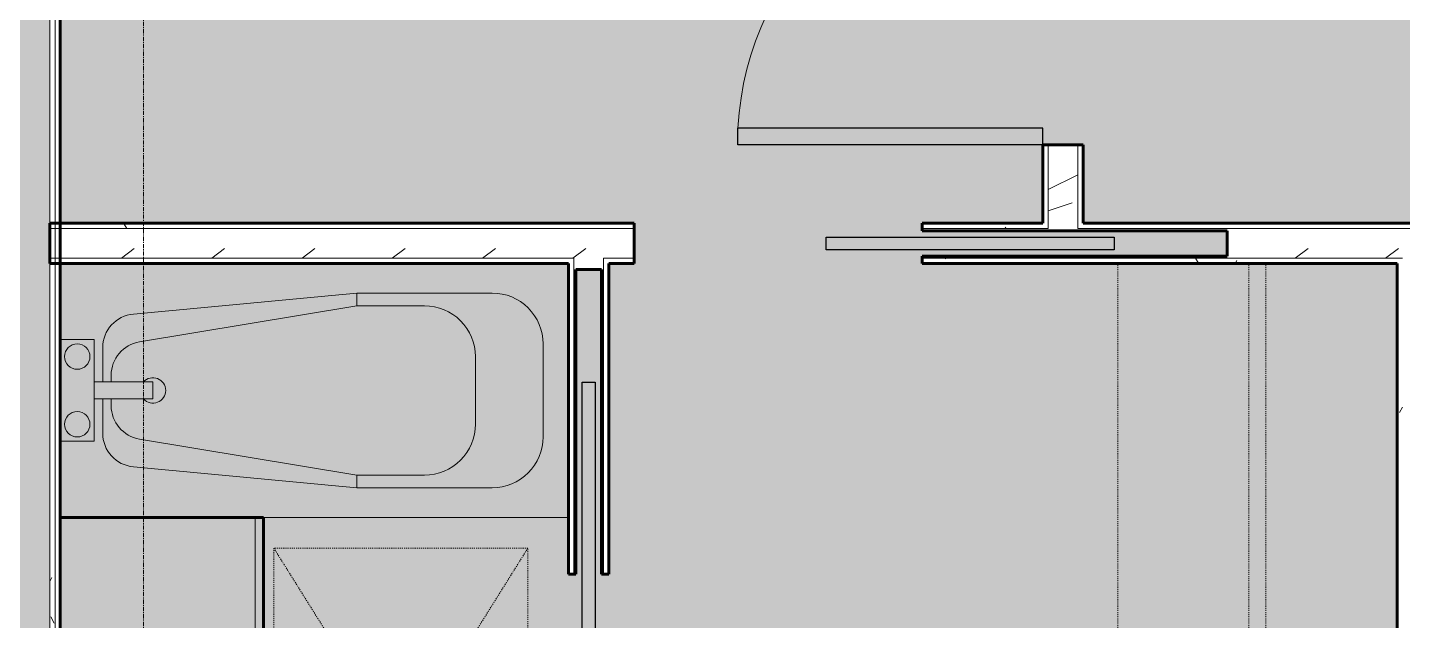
# Model space of a CAD drawing. Header units: inches. Extents: x -4105 to -1989, y 9836 to 11159.
# Drawn here: x -2514 to -2351.7, y 10615.6 to 10685.6 of the extents above; entities that cross this region are included whole.
import ezdxf

# ---------------------------------------------------------------- set-up
doc = ezdxf.new("R2010")
doc.units = ezdxf.units.IN
doc.header["$MEASUREMENT"] = 0
doc.linetypes.add('Dash', pattern=[0.25, 0.125, -0.125])
doc.linetypes.add('Grid Line 1_2_', pattern=[0.8749999999999999, 0.4999999999999999, -0.125, 0.125, -0.125])
for name, color, linetype, lineweight in [('0-1', 7, 'Continuous', 5), ('0-2', 7, 'Continuous', 9), ('A-AREA-PATT-2', 141, 'Continuous', 9), ('A-DOOR-1', 7, 'Continuous', 9), ('A-DOOR-2', 50, 'Continuous', 30), ('A-GENM-HDLN-1', 7, 'Dash', 9), ('A-WALL', 113, 'Continuous', 18), ('A-WALL-2', 250, 'Continuous', 60), ('A-WALL-3', 10, 'Continuous', 18), ('A-WALL-PATT-1', 7, 'Continuous', 9), ('A-WALL-PATT-2', 253, 'Continuous', 9), ('A-WALL-PATT-4', 111, 'Continuous', 9), ('I-WALL-2', 2, 'Continuous', 60), ('P-SANR-FIXT-2', 7, 'Continuous', 9), ('P-SANR-FIXT-3', 55, 'Continuous', 9), ('Q-CASE-1', 253, 'Continuous', 9), ('Q-CASE-2', 250, 'Continuous', 60), ('Q-CASE-3', 7, 'Continuous', 9), ('Q-CASE-HDLN-1', 7, 'Dash', 9), ('S-GRID-1', 1, 'Grid Line 1_2_', 9)]:
    doc.layers.add(name, color=color, linetype=linetype, lineweight=lineweight)
pattern_1 = [(0, (0, -1194), (20.48, 5.12), [0.845, -14.515, 0.845, -14.515, -81.92]), (0, (0, -1194), (20.48, 5.12), [-30.72, 0.845, -29.875, 0.845, -14.515, -35.84]), (0, (0, -1194), (20.48, 5.12), [-76.8, 0.845, -9.395, 0.845, -24.755]), (120, (7.68, -1191.44), (-14.67405006737632, 15.1762002695053), [0.8449999999999999, -14.515, 0.8449999999999999, -14.515, -81.91999999999999]), (120, (7.68, -1191.44), (-14.67405006737632, 15.1762002695053), [-30.72, 0.8449999999999999, -29.875, 0.8449999999999999, -14.515, -35.84]), (120, (7.68, -1191.44), (-14.67405006737632, 15.1762002695053), [-76.79999999999998, 0.8449999999999999, -9.394999999999998, 0.8449999999999999, -24.755]), (240, (10.24, -1181.2), (-5.805949932623669, -20.2962002695053), [0.845, -14.515, 0.845, -14.515, -81.92]), (240, (10.24, -1181.2), (-5.805949932623669, -20.2962002695053), [-30.72, 0.845, -29.875, 0.845, -14.515, -35.84]), (240, (10.24, -1181.2), (-5.805949932623669, -20.2962002695053), [-76.8, 0.845, -9.395, 0.845, -24.755])]
pattern_2 = [(216.87, (4.265, -1183.338), (31.98716190389133, 21.32545714244463), [5.331, -47.981]), (206.565, (10.662, -1186.536), (-10.66247606731217, -10.66200980650436), [11.921, -11.921]), (198.435, (10.662, -1191.868), (-21.3244936496746, -10.66258686177925), [6.743999999999999, -26.974])]

# ---------------------------------------------------------------- blocks, each defined once
blk = doc.blocks.new('Single-Flush - 36_ x 84_-1372824-ENLARGED FLOOR PLAN - 3RD FLOOR PLAN - WEST')
at = {"layer": 'A-DOOR-1'}
blk.add_arc((18.00000000000094, -2.374999999999891), 36.06659275674493, 179.9999999999998, 266.8211477580812, dxfattribs=at)
at = {"layer": 'A-DOOR-2'}
for p, q in [((16, -2.37500000000009), (16, -38.38609708243937)), ((18.00000000000094, -2.37500000000009), (16, -2.37500000000009)), ((18.00000000000094, -2.37500000000009), (18.00000000000094, -38.38609708243937)), ((18.00000000000094, -38.38609708243937), (16, -38.38609708243937))]:
    blk.add_line(p, q, dxfattribs=at)
blk = doc.blocks.new('Pocket_Door_2385 - 34_ x 80_-1722096-ENLARGED FLOOR PLAN - 3RD FLOOR PLAN - WEST')
at = {"layer": 'A-DOOR-2'}
for p, q in [((-39.66666666666676, -0.7500000000002841), (-39.66666666666676, 0.7499999999997157)), ((-39.66666666666676, 0.7499999999997157), (-5.666666666666763, 0.7499999999997157)), ((-5.666666666666763, 0.7499999999997157), (-5.666666666666763, -0.7500000000002841)), ((-5.666666666666763, -0.7500000000002841), (-39.66666666666676, -0.7500000000002841))]:
    blk.add_line(p, q, dxfattribs=at)
blk = doc.blocks.new('Bath Tub - Maestro - 60_x30_-1372872-ENLARGED FLOOR PLAN - 3RD FLOOR PLAN - WEST')
at = {"layer": 'P-SANR-FIXT-3'}
for points in [[(22.99999999996578, -30.00000000003127), (59.99999999830424, -29.99999999974955), (59.9999999982981, 6.456701839852029e-11), (4.821231414098292e-09, -4.461711000658397e-10), (2.315800884389318e-10, -8.99999999998659), (3.999999999991587, -8.99999999998659), (3.999999999995679, -13.99999999998631), (5.000000000000909, -13.99999999998545), (4.999999999997498, -9.955039669983483), (5.053789199794777, -9.301265763836232), (5.213695762490828, -8.665117106013957), (5.475401896837183, -8.063688774143548), (5.845184785889727, -7.498507004209279), (6.273474672720567, -7.028256514415552), (6.788375952769569, -6.622065161571704), (7.362722240240031, -6.305475101791507), (7.981079058226441, -6.086991051568766), (8.626637165225018, -5.972502765746419), (34.99999999999579, -3.499999999986648), (51.00000000003273, -3.499999999973006), (52.04176183706283, -3.591131049431517), (53.05209468014493, -3.861834746669906), (54.00011815599429, -4.303915796467954), (54.85687581676722, -4.903859343521112), (55.59627184859618, -5.643280526939981), (56.196128389372, -6.499958373419708), (56.63818466604936, -7.447958657445105), (56.90888793160831, -8.45834582912932), (56.99999999999761, -9.499999999986477), (57.00000000000716, -20.49999999998619), (56.79555495773183, -22.0529142706011), (56.19615242270446, -23.49999999998619), (55.24264068711658, -24.74264068710551), (53.99999999999761, -25.69615242269288), (52.55291427061251, -26.29555495772059), (50.99999999996248, -26.49999999997289), (35.00000000001523, -26.49999999998653), (8.6266371652257, -24.02749723422676), (7.98073821018886, -23.91291914619177), (7.362292625486361, -23.69433213284458), (6.787917829804086, -23.37763080159499), (6.273043503821667, -22.97134175898396), (5.831498711742596, -22.48639425011243), (5.475141948908571, -21.93582672391461), (5.213543939269015, -21.33443716195376), (5.053731604635458, -20.69838649396337), (5.000000000006025, -19.749999999985), (5.000000000002614, -15.99999999999114), (3.999999999997385, -15.99999999999199), (4.000000000001818, -20.99999999998659), (2.418119038338772e-10, -20.99999999998659), (2.493152351235039e-10, -30.00000000005071)], [(9.34516239021343, -9.257376068851675), (34.99999999999715, -4.999999999986591), (34.99999999999579, -3.499999999986648), (8.626637165225018, -5.972502765746419), (9.164636152079991, -8.43206639348434)], [(34.99999999999715, -4.999999999986591), (42.99999999999022, -4.99999999997977), (50.99999999999761, -3.499999999973006), (34.99999999999579, -3.499999999986648), (34.99999999999647, -4.38361053298914)], [(48.99999999999738, -10.99999999998693), (56.99999999999761, -9.499999999986818), (56.90184713649875, -8.432066393443796), (56.63818466604902, -7.447958657445446), (56.196128389372, -6.499958373419708), (55.59627184859618, -5.643280526939981), (54.85687581676722, -4.903859343521112), (54.00011815599429, -4.303915796467954), (53.05209468014493, -3.861834746669906), (52.04176183706283, -3.591131049431517), (50.99999999999761, -3.499999999973006), (42.99999999999738, -4.99999999997977), (44.55291427061228, -5.204445042252195), (46.02915982468277, -5.826222697726229), (47.28190589413952, -6.808530726929808), (48.1961524227039, -7.999999999986761), (48.80252125361709, -9.499999999993753), (48.90126063358684, -10.25000005148673)], [(5.999999999997271, -13.20341049657953), (6.244690148928384, -11.82585907377723), (6.948823961230004, -10.61684428237664), (8.026254133203336, -9.724283127061886), (9.34516239021343, -9.25737606884997), (8.626637165225018, -5.972502765746419), (7.816256498612346, -6.145227816079404), (7.300887541523934, -6.339559505904623), (6.725671757130498, -6.671530764091364), (6.273474672720567, -7.028256514415552), (5.831858438858148, -7.513138965904495), (5.475401896837183, -8.063688774143548), (5.213695762490828, -8.665117106013616), (5.053789199794777, -9.301265763836232), (4.999999999997498, -9.955039669983654), (5.974220943080694, -13.11967056015368)], [(42.99999999993872, -24.99999999997982), (44.55291427061228, -24.79555495772087), (45.99999999999704, -24.1961524226935), (47.24264068711636, -23.24264068710562), (48.1961524227039, -21.99999999998665), (48.80252125361573, -20.49999999999313), (49.0000000000042, -18.99999999997965), (48.99999999999738, -10.99999999998693), (48.7955549577316, -9.447085729371514), (48.1961524227039, -7.999999999986761), (47.2426406871167, -6.757359312867612), (45.99999999999738, -5.803847577280243), (44.55291427061228, -5.204445042252195), (42.99999999999738, -4.99999999997977), (34.99999999999715, -4.999999999986591), (9.34516239021343, -9.257376068851675), (8.026254133203336, -9.724283127061886), (6.948823961230004, -10.61684428237664), (6.244690148928384, -11.82585907377723), (5.999999999997271, -13.20341049657953), (5.999999999997953, -13.99999999998454), (10.93749999999772, -13.99999999998045), (10.93749999999943, -15.99999999998614), (5.999999999999658, -15.99999999999023), (6.00000000000034, -16.79658950338314), (6.26093591770018, -18.20203530422475), (6.98856614481599, -19.41607880645984), (8.026254133201972, -20.27571687290879), (9.34516239022332, -20.74262393112344), (34.99999999999749, -24.99999999998664)], [(56.99999999999795, -20.49999999998619), (56.99999999999761, -9.499999999986818), (48.99999999999738, -10.99999999998676), (49.0000000000042, -18.99999999998801), (56.79555495773047, -20.46166655456108)], [(9.345162390219228, -15.99999999998757), (10.93749999999943, -15.99999999998621), (10.93749999999772, -13.99999999998053), (3.999999999995679, -13.99999999998631), (3.999999999997385, -15.999999999992), (7.240851729283007, -15.99999999998927)], [(8.62663716522536, -24.02749723422676), (9.34516239022332, -20.74262393112344), (8.009841476726136, -20.26212035407446), (6.948823961230345, -19.38315571759643), (6.244690148928384, -18.17414092619652), (6.00000000000034, -16.79658950339763), (5.000000000006025, -20.04496032998953), (5.055402836669031, -20.70503797211018), (5.243151454989969, -21.4025020946138), (5.475141948908571, -21.93582672391461), (5.845184785902346, -22.50142563014242), (6.331865660793595, -23.0177585186367), (6.787917829804086, -23.37763080159499), (7.362292625486361, -23.69433213284458), (7.98073821018886, -23.91291914619177), (8.334290786194286, -23.97563697204174)], [(50.99999999999761, -26.49999999997289), (52.55291427061251, -26.29555495772059), (53.99999999999761, -25.69615242269288), (55.24264068711658, -24.74264068710551), (56.23650987645521, -23.40256848779831), (56.79645200041124, -22.04610055498211), (57.00000000000716, -20.49999999998619), (49.0000000000042, -18.99999999997965), (48.79555495773194, -20.55291427060138), (48.16077822268925, -22.04610055498938), (47.24264068711636, -23.24264068710562), (45.99999999999704, -24.1961524226935), (44.55291427061228, -24.79555495772087), (43.00000000001443, -24.99999999994708), (50.65256877002491, -26.43485664436657)], [(34.99999999999817, -26.49999999998653), (34.99999999999749, -24.99999999998664), (9.34516239022332, -20.74262393112344), (8.6266371652257, -24.02749723422676), (34.42168674698586, -26.44578313251646)], [(44.01289311923892, -26.49999999997886), (50.99999999999761, -26.49999999997289), (43.00000000001443, -24.99999999997982), (35.0000000000142, -25.02123716413217), (35.00000000001523, -26.49999999998483), (43.00000000001545, -26.49999999997971)]]:
    blk.add_hatch(color=256, dxfattribs=at).paths.add_polyline_path(points, flags=0)
h = blk.add_hatch(color=256, dxfattribs=at)
h.paths.add_polyline_path([(4.000000000001818, -20.9999999999866), (3.999999999991587, -8.999999999986597), (2.315800884389318e-10, -8.999999999986597), (2.418119038338772e-10, -20.9999999999866), (3.499999999999204, -20.99999999998711)], flags=0)
h.paths.add_polyline_path([(1.999999999997499, -20.49999999998654), (1.611771432343516, -20.44888873942018), (1.249999999999886, -20.29903810566521), (0.9393398282174984, -20.06066017176637), (0.7009618943210397, -19.74999999998654), (0.5511112605706784, -19.38822856764018), (0.4999999999974988, -18.99999999998637), (0.5511112605699963, -18.61177143230561), (0.7009618943206987, -18.24999999998671), (0.9393398282174984, -17.93933982820688), (1.24999999999784, -17.70096189430991), (1.611771432341129, -17.55111126055307), (1.999999999997499, -17.49999999998637), (2.38822856765114, -17.5511112605529), (2.749999999996816, -17.70096189430872), (3.060660171775452, -17.93933982820688), (3.299038105674299, -18.24999999998654), (3.44888873943114, -18.61177143233273), (3.499999999997498, -18.99999999998671), (3.426143100315926, -19.443141398077), (3.299038105674299, -19.74999999998654), (3.060660171776817, -20.06066017176637), (2.749999999997498, -20.29903810566351), (2.382224935897397, -20.44967913253511)], flags=0)
h.paths.add_polyline_path([(1.999999999993406, -12.49999999998648), (1.611771432343175, -12.44888873942013), (1.249999999993065, -12.29903810566328), (0.9393398282195448, -12.06066017176648), (0.7009618943210397, -11.74999999998665), (0.5511112605638572, -11.38822856763944), (0.4999999999974988, -10.99999999998665), (0.551111260563175, -10.61177143233267), (0.7009618943206987, -10.24999999998665), (0.9393398282178395, -9.939339828206824), (1.249999999997499, -9.700961894311218), (1.611771432343516, -9.551111260553013), (1.999999999990677, -9.499999999986484), (2.388228567651481, -9.551111260553013), (2.749999999997498, -9.700961894310025), (3.060660171777158, -9.939339828204949), (3.299038105674299, -10.24999999998665), (3.448888739430458, -10.61177143233284), (3.499999999997498, -10.99999999998648), (3.44888873943114, -11.38822856764047), (3.299038105673957, -11.74999999998665), (3.060660171777158, -12.06066017176648), (2.749999999997498, -12.29903810566328), (2.388228567656256, -12.44888873941944)], flags=0)
h = blk.add_hatch(color=256, dxfattribs=at)
h.paths.add_polyline_path([(1.999999999997499, -20.49999999998655), (2.38822856765114, -20.44888873941951), (2.749999999997498, -20.29903810566352), (3.060660171776817, -20.06066017176638), (3.299038105674299, -19.74999999998655), (3.448888739431822, -19.38822856764036), (3.499999999997498, -18.99999999998672), (3.44888873943114, -18.61177143233274), (3.299038105674299, -18.24999999998655), (3.016797487722556, -17.90568280696638), (2.749999999996816, -17.70096189430873), (2.38822856765114, -17.55111126055291), (1.999999999997499, -17.49999999998655), (1.611771432341129, -17.55111126055308), (1.24999999999784, -17.70096189430992), (0.9393398282174984, -17.93933982820689), (0.7009618943206987, -18.24999999998672), (0.5511112605699963, -18.61177143230563), (0.4999999999974988, -18.99999999998638), (0.5511112605638572, -19.38822856764019), (0.7009618943210397, -19.74999999998655), (0.9393398282174984, -20.06066017176638), (1.249999999999886, -20.29903810566523), (1.61177143234454, -20.44888873942019)], flags=0)
h.paths.add_polyline_path([(1.999999999993406, -12.4999999999865), (2.388228567656256, -12.44888873941946), (2.749999999997498, -12.2990381056633), (3.060660171777158, -12.0606601717665), (3.332994492244438, -11.66802203099976), (3.44888873943114, -11.38822856764048), (3.499999999997498, -10.9999999999865), (3.44888873943114, -10.61177143233286), (3.299038105674299, -10.24999999998667), (3.060660171777158, -9.939339828204963), (2.749999999997498, -9.700961894310039), (2.38822856765114, -9.551111260553027), (1.999999999990677, -9.499999999986498), (1.611771432343516, -9.551111260553027), (1.249999999997499, -9.700961894311233), (0.9393398282178395, -9.93933982820701), (0.7009618943206987, -10.24999999998667), (0.551111260563175, -10.61177143233269), (0.4999999999974988, -10.99999999998667), (0.5511112605638572, -11.38822856764099), (0.7009618943210397, -11.74999999998667), (0.9393398282195448, -12.0606601717665), (1.249999999993065, -12.2990381056633), (1.611771432343857, -12.44888873942014)], flags=0)
h = blk.add_hatch(color=256, dxfattribs=at)
h.paths.add_polyline_path([(5.000000000006025, -20.04496032998953), (6.00000000000034, -16.79658950339763), (5.999999999999658, -15.99999999999023), (5.000000000002614, -15.99999999999114), (5.000000000005342, -19.0810779942749)], flags=0)
h.paths.add_polyline_path([(5.85163606722483, -13.99999999998472), (5.999999999997953, -13.99999999998454), (5.974220943080694, -13.11967056015368), (4.999999999997498, -9.955039669983654), (5.000000000000909, -13.99999999998545), (5.845184785895184, -13.99999999998472)], flags=0)
at = {"layer": 'P-SANR-FIXT-2'}
for p, q in [((35.00000000000028, -3.499999999999801), (51.00000000000017, -3.499999999999801)), ((35.00000000000014, -4.999999999999615), (35.00000000000018, -3.499999999999658)), ((35.00000000000014, -4.999999999999615), (9.345162390226129, -9.257376068863017)), ((43.00000000000021, -4.999999999999741), (35.00000000000028, -4.999999999999741)), ((4.000000000000256, -8.999999999999764), (2.464695114667842e-13, -8.999999999999764)), ((4.000000000000256, -13.99999999999948), (4.000000000000256, -8.999999999999764)), ((57.00000000000043, -9.499999999999986), (57.00000000000043, -20.49999999999934)), ((5.000000000000269, -13.99999999999941), (5.000000000000269, -9.955039669996795)), ((49.00000000000036, -18.99999999999968), (49.00000000000036, -10.99999999999983)), ((4.000000000000142, -15.99999999999947), (4.000000000000187, -13.99999999999948)), ((4.000000000000323, -13.99999999999948), (10.93750000000022, -13.99999999999944)), ((6.00000000000026, -13.20341049659243), (6.00000000000026, -13.99999999999931)), ((10.93750000000022, -15.99999999999943), (10.93750000000022, -13.99999999999944)), ((4.000000000000256, -20.99999999999976), (4.000000000000256, -15.99999999999947)), ((10.93750000000022, -15.99999999999943), (4.000000000000323, -15.99999999999947)), ((5.000000000000269, -20.04496033000284), (5.000000000000269, -15.99999999999947)), ((6.00000000000026, -15.99999999999936), (6.00000000000026, -16.79658950340709)), ((2.464695114667842e-13, -20.99999999999976), (4.000000000000256, -20.99999999999976)), ((9.345162390226223, -20.74262393113645), (35.00000000000028, -24.99999999999973)), ((35.00000000000028, -24.99999999999973), (35.00000000000028, -26.49999999999953)), ((35.00000000000028, -24.99999999999973), (43.00000000000025, -24.99999999999973)), ((51.00000000000032, -26.49999999999953), (35.00000000000028, -26.49999999999953)), ((23.99999999996876, -29.99999999999979), (60.00000000000029, -29.99999999999979))]:
    blk.add_line(p, q, dxfattribs=at)
at = {"layer": 'P-SANR-FIXT-2', "flags": 128}
for points in [[(8.626637165227942, -5.972502765759629), (11.55701081353598, -5.697780236230741), (14.48738446184401, -5.423057706701857), (17.41775811015205, -5.148335177172968), (20.34813175846008, -4.873612647644085), (23.27850540676813, -4.598890118115196), (26.20887905507616, -4.324167588586307), (29.1392527033842, -4.049445059057418), (32.06962635169224, -3.77472252952853), (35.00000000000028, -3.499999999999801)], [(35.00000000000028, -26.49999999999953), (32.06962635169226, -26.2252774704707), (29.13925270338424, -25.95055494094187), (26.20887905507622, -25.67583241141304), (23.2785054067682, -25.40110988188421), (20.34813175846018, -25.12638735235538), (17.41775811015216, -24.85166482282655), (14.48738446184414, -24.57694229329772), (11.55701081353612, -24.30221976376889), (8.626637165228109, -24.02749723424)]]:
    blk.add_lwpolyline(points, dxfattribs=at)
at = {"layer": 'P-SANR-FIXT-2'}
for centre, radius, start, end in [((51.00000000000023, -9.499999999999984), 6.000000000000003, 5.406942958487979e-13, 90.00000000000064), ((9.00000000000021, -9.955039669996781), 3.999999999999995, 95.35582504285549, 180.0000000000002), ((43.00000000000023, -10.99999999999987), 6.000000000000004, 359.9999999999992, 89.99999999999959), ((2.000000000000128, -10.99999999999978), 1.5, 2.417221557912273e-13, 179.9999999999999), ((10.00000000000022, -13.20341049659238), 4.000000000000001, 99.42226924040565, 179.9999999999993), ((2.000000000000128, -10.99999999999978), 1.500000000000001, 179.9999999999997, 359.9999999999992), ((10.93750000000022, -14.99999999999971), 1.500000000000001, 2.798888119687895e-13, 137.9289321881118), ((10.93750000000022, -14.99999999999971), 1.499999999999999, 222.0710678118401, 359.9999999999992), ((2.000000000000128, -18.99999999999977), 1.5, 2.417221557912273e-13, 179.9999999999997), ((10.00000000000024, -16.7965895034071), 4.000000000000003, 180.0000000000002, 260.5777307595946), ((2.000000000000128, -18.99999999999977), 1.499999999999999, 179.9999999999997, 359.9999999999992), ((43.00000000000027, -18.99999999999964), 5.999999999999993, 269.9999999999997, 6.361109362927034e-14), ((9.000000000000323, -20.04496033000285), 3.999999999999999, 179.9999999999997, 264.6441749571447), ((51.00000000000027, -20.49999999999937), 5.999999999999996, 270, 4.198332179531842e-13)]:
    blk.add_arc(centre, radius, start, end, dxfattribs=at)
blk = doc.blocks.new('OD_CW_Base Cabinet - OD_CW_Base Cabinet-1954172-ENLARGED FLOOR PLAN - 3RD FLOOR PLAN - WEST')
at = {"layer": 'Q-CASE-1'}
blk.add_hatch(color=256, dxfattribs=at).paths.add_polyline_path([(92.01109509747543, 4.489741911584131e-11), (0.7377049179947334, -3.192113240402249e-12), (0.7377049179954155, -1.000000000003306), (92.01109509747612, -0.9999999999552162)], flags=0)
h = blk.add_hatch(color=256, dxfattribs=at)
h.paths.add_polyline_path([(92.01109509748788, -23.99999999967168), (92.01109509747577, -0.9999999999552162), (0.7377049180085463, -1.000000000003306), (0.737704918020654, -24.00000000005128), (91.67227131146215, -23.99999999967202)], flags=0)
h.paths.add_polyline_path([(75.4291513811621, -7.302165348394973), (75.42915138116807, -18.62499999817215), (75.34396594688091, -19.27204761093856), (75.09421489061866, -19.87499999818329), (74.69691833412644, -20.39276695114666), (74.17915138115897, -20.79006350764212), (73.57619899391442, -21.03981456390387), (72.92915138115806, -21.12499999818045), (58.24411201519671, -21.12499999818829), (57.59706440243115, -21.03981456389739), (56.99411201520211, -20.79006350764417), (56.47634506223243, -20.3927669511453), (56.07904850573612, -19.87499999817647), (55.8292974494742, -19.27204761093243), (55.74411201520649, -18.62499999818443), (55.74411201520035, -7.12303413631981), (55.85726787501147, -6.263530048782749), (56.1890240695971, -5.462599744413191), (56.71677196254972, -4.774825299854577), (57.40454640710816, -4.247077406903153), (58.24411201518767, -3.910234778089725), (59.0649807990141, -3.802165352517827), (71.92915138528018, -3.802165352511005), (72.92915138114903, -3.960416266075876), (73.67915138322148, -4.271076438714666), (74.40402511652273, -4.827291617154637), (74.9602402949598, -5.5521653504535), (75.30989177331428, -6.396298691601722)], flags=0)
h.paths.add_polyline_path([(37.00468798801142, -7.302165348385764), (37.00468798801739, -18.6249999981626), (36.9195025537304, -19.27204761092867), (36.66975149746815, -19.87499999817408), (36.27245494097576, -20.39276695113745), (35.75468798800778, -20.79006350763292), (35.15173560076357, -21.03981456389432), (34.50468798800738, -21.12499999817158), (19.81964862204603, -21.12499999817943), (19.17260100928251, -21.0398145638892), (18.5696486220516, -20.7900635076353), (18.05188166908175, -20.39276695113575), (17.65458511258526, -19.87499999816726), (17.40483405632352, -19.27204761092288), (17.31964862205563, -18.62499999817522), (17.3196486220495, -7.123034136310602), (17.43280448186061, -6.263530048773199), (17.76456067644608, -5.462599744404664), (18.29230856939801, -4.774825299846051), (18.98008301395714, -4.247077406894285), (19.81964862203699, -3.910234778080857), (20.64051740586342, -3.802165352508618), (33.5046879921295, -3.802165352502138), (34.50468798799835, -3.960416266066667), (35.2546879900708, -4.271076438705458), (35.97956172337052, -4.827291617143723), (36.53577690180912, -5.552165350444633), (36.8854283801636, -6.396298691592173)], flags=0)
at = {"layer": 'Q-CASE-2'}
for p, q in [((0.7377049180327883, -24.00000000000028), (0.7377049180327883, -2.45137243837234e-13)), ((0.7377049180327883, -2.438049762076838e-13), (92.01109509748775, -2.438049762076838e-13)), ((92.01109509748775, -2.438049762076838e-13), (92.01109509748775, -24.00000000000028))]:
    blk.add_line(p, q, dxfattribs=at)
at = {"layer": 'Q-CASE-3'}
for p, q in [((0.737704918033325, -1.000000000000265), (0.7377049180333265, -2.646216579194055e-13)), ((0.7377049180333265, -2.645299309368907e-13), (92.01109509748774, -3.934460572177533e-13)), ((92.01109509748774, -1.000000000000394), (0.7377049180333265, -1.000000000000265)), ((0.7377049180327505, -24.00000000000028), (0.7377049180327829, -1.000000000000268)), ((0.7377049180327829, -1.000000000000266), (92.01109509748774, -1.000000000000395)), ((92.01109509748774, -3.935185510783861e-13), (92.01109509748774, -1.000000000000394)), ((92.01109509748774, -1.000000000000396), (92.0110950974877, -24.00000000000041))]:
    blk.add_line(p, q, dxfattribs=at)
blk = doc.blocks.new('ADA Clearances - 30_x48_-V13-ENLARGED FLOOR PLAN - 3RD FLOOR PLAN - WEST')
at = {"layer": 'A-GENM-HDLN-1'}
for p, q in [((15.00000000000022, -23.99999999999971), (-14.99999999999971, 24.00000000000038)), ((-14.99999999999971, -23.99999999999971), (15.00000000000021, 24.00000000000038)), ((15.00000000000022, 24.00000000000038), (-14.99999999999971, 24.00000000000038)), ((-14.99999999999971, 24.00000000000038), (-14.99999999999971, -23.99999999999971)), ((15.00000000000022, -23.99999999999971), (15.00000000000022, 24.00000000000038)), ((-14.99999999999971, -23.99999999999971), (15.00000000000021, -23.99999999999971))]:
    blk.add_line(p, q, dxfattribs=at)
blk = doc.blocks.new('OD_CW_Closet - OD_CW_Closet-2069094-ENLARGED FLOOR PLAN - 3RD FLOOR PLAN - WEST')
at = {"layer": 'Q-CASE-HDLN-1'}
for p, q in [((0.7377049180327869, -24.00000000000064), (0.7377049180327869, 8.99999999999954)), ((0.7377049180327883, 8.99999999999961), (68.04289705791334, 8.99999999999961)), ((68.04289705791334, 8.99999999999961), (68.04289705791334, -24.00000000000042)), ((0.7377049180327883, -6.500000000000385), (68.04289705791334, -6.500000000000385)), ((0.7377049180327883, -8.500000000000384), (68.04289705791334, -8.500000000000384)), ((68.04289705791334, -24.00000000000042), (0.7377049180327829, -24.00000000000042))]:
    blk.add_line(p, q, dxfattribs=at)
blk = doc.blocks.new('CTR - 1st Phase - Unit Layouts_rvt-1-ENLARGED FLOOR PLAN - 3RD FLOOR PLAN - WEST')
at = {"layer": 'A-WALL-PATT-1'}
h = blk.add_hatch(dxfattribs=at)
h.set_pattern_fill('FP_1', color=256, style=0, pattern_type=2)
h.set_pattern_definition(pattern_1)
h.paths.add_polyline_path([(-2393.498736781947, 10662.50490887875), (-2393.498736781947, 10671.76439611072), (-2394.123736781948, 10671.76439611072), (-2394.123736781948, 10662.50490887875)], flags=0)
h.paths.add_polyline_path([(-2394.123736781931, 10707.76439611072), (-2393.498736781931, 10707.76439611072), (-2393.49873678193, 10843.13939611051), (-2394.12373678193, 10843.13939611051), (-2394.123736781931, 10761.82534248574)], flags=0)
h = blk.add_hatch(dxfattribs=at)
h.set_pattern_fill('FP_1', color=256, style=0, pattern_type=2)
h.set_pattern_definition(pattern_1)
h.paths.add_polyline_path([(-2389.373736781947, 10662.50490887875), (-2389.373736781947, 10671.76439611072), (-2389.998736781948, 10671.76439611072), (-2389.998736781948, 10662.50490887875)], flags=0)
h.paths.add_polyline_path([(-2389.373736781931, 10707.76439611072), (-2389.37373678193, 10843.13939611051), (-2389.99873678188, 10843.13939611051), (-2389.998736781882, 10707.76439611072)], flags=0)
h = blk.add_hatch(dxfattribs=at)
h.set_pattern_fill('FP_1', color=256, style=0, pattern_type=2)
h.set_pattern_definition(pattern_1)
h.paths.add_polyline_path([(-2297.073736657844, 10661.8799088787), (-2297.073736657844, 10662.50490887875), (-2389.998736781948, 10662.50490887875), (-2389.998736781948, 10661.8799088787), (-2298.172926893679, 10661.8799088787)], flags=0)
h.paths.add_polyline_path([(-2393.498736781947, 10661.87990887875), (-2393.498736781947, 10662.50490887875), (-2408.373736681262, 10662.50490887875), (-2408.373736681262, 10661.87990887875)], flags=0)
h.paths.add_polyline_path([(-2449.498736681264, 10661.87990887881), (-2442.373736681262, 10661.87990887881), (-2442.373736681262, 10662.50490887881), (-2510.123736679338, 10662.49358641504), (-2510.123736679338, 10661.87990887881), (-2450.843760227012, 10661.87990887881)], flags=0)
h = blk.add_hatch(dxfattribs=at)
h.set_pattern_fill('FP_1', color=256, style=0, pattern_type=2)
h.set_pattern_definition(pattern_1)
h.paths.add_polyline_path([(-2308.638051599314, 10657.75490887873), (-2297.073736657844, 10657.75490887873), (-2297.073736657844, 10658.37990887873), (-2348.173736657745, 10658.37990887873), (-2348.173736657745, 10657.75490887873), (-2332.678682498439, 10657.75490887873)], flags=0)
h.paths.add_polyline_path([(-2408.373736681264, 10657.75490887873), (-2351.67373665784, 10657.75490887873), (-2351.67373665784, 10658.37990887873), (-2408.373736681264, 10658.37990887873)], flags=0)
h.paths.add_polyline_path([(-2445.373736681264, 10657.75490887878), (-2442.373736681262, 10657.75490887878), (-2442.373736681262, 10658.37990887878), (-2445.998736681261, 10658.37990887878), (-2445.998736681284, 10657.75490887878)], flags=0)
h.paths.add_polyline_path([(-2449.498736681413, 10657.75490887919), (-2449.498736681264, 10658.37990887878), (-2510.123736679339, 10658.36715377677), (-2510.123736679339, 10657.75490887924), (-2450.123736726325, 10657.75490887924)], flags=0)
h = blk.add_hatch(dxfattribs=at)
h.set_pattern_fill('FP_1', color=256, style=0, pattern_type=2)
h.set_pattern_definition(pattern_1)
h.paths.add_polyline_path([(-2352.29873665784, 10590.35988331008), (-2351.67373665784, 10590.98488330998), (-2351.67373665784, 10657.75490887873), (-2352.29873665784, 10657.75490887873), (-2352.29873665784, 10594.48488331009)], flags=0)
at = {"layer": 'A-WALL-PATT-2'}
h = blk.add_hatch(dxfattribs=at)
h.set_pattern_fill('FP_2', color=256, style=0, pattern_type=2)
h.set_pattern_definition(pattern_2)
h.paths.add_polyline_path([(-2389.998736781948, 10661.87990887875), (-2389.998736781948, 10671.76439611072), (-2393.498736781947, 10671.76439611072), (-2393.498736781947, 10661.87990887875)], flags=0)
h.paths.add_polyline_path([(-2393.498736781931, 10707.76439611072), (-2389.998736781882, 10707.76439611072), (-2389.99873678188, 10843.1393961107), (-2393.49873678193, 10843.1393961107), (-2393.49873678193, 10761.82534248574)], flags=0)
h = blk.add_hatch(dxfattribs=at)
h.set_pattern_fill('FP_2', color=256, style=0, pattern_type=2)
h.set_pattern_definition(pattern_2)
h.paths.add_polyline_path([(-2296.448736657838, 10658.3799088787), (-2296.448736657838, 10661.8799088787), (-2408.373736681262, 10661.87990887875), (-2408.373736681262, 10661.62990887874), (-2372.373736681262, 10661.62990887874), (-2372.373736681262, 10658.62990887874), (-2408.373736681264, 10658.62990887874), (-2408.373736681264, 10658.37990887873), (-2297.073736657844, 10658.37990887873)], flags=0)
h.paths.add_polyline_path([(-2442.373736681262, 10658.37990887878), (-2442.373736681262, 10661.87990887881), (-2510.123736679338, 10661.87990887881), (-2510.123736679339, 10658.37990887879), (-2445.998736681261, 10658.37990887878)], flags=0)
h = blk.add_hatch(dxfattribs=at)
h.set_pattern_fill('FP_2', color=256, style=0, pattern_type=2)
h.set_pattern_definition(pattern_2)
h.paths.add_polyline_path([(-2445.998736681311, 10569.87837509136), (-2445.998736681311, 10587.06278628976), (-2449.498736681312, 10587.06278628976), (-2449.498736681309, 10573.37837509136), (-2446.257620157794, 10570.13725856785)], flags=0)
h.paths.add_polyline_path([(-2445.998736681284, 10621.06278628976), (-2445.998736681261, 10658.37990887878), (-2449.498736681264, 10658.37990887878), (-2449.498736681265, 10621.06278629243), (-2449.248736681265, 10621.06278628976), (-2449.248736681265, 10657.06278628976), (-2446.248736681265, 10657.06278628975), (-2446.248736681265, 10621.06278628976)], flags=0)
at = {"layer": 'A-WALL-2'}
for p, q in [((-2389.373736781942, 10671.7643961107), (-2394.123736781942, 10671.7643961107)), ((-2394.123736781942, 10671.7643961107), (-2394.123736781945, 10662.50490887874)), ((-2389.373736781945, 10662.50490887874), (-2389.373736781942, 10671.7643961107)), ((-2442.37373668126, 10662.50490887877), (-2511.373736679897, 10662.5049088788)), ((-2511.373736679897, 10662.5049088788), (-2511.3737366799, 10657.7549088788)), ((-2442.373736681262, 10657.75490887876), (-2442.37373668126, 10662.50490887877)), ((-2394.123736781945, 10662.50490887874), (-2408.37373668126, 10662.50490887875)), ((-2408.37373668126, 10662.50490887875), (-2408.37373668126, 10661.62990887875)), ((-2408.37373668126, 10661.62990887875), (-2372.37373668126, 10661.62990887873)), ((-2297.073736657842, 10662.50490887869), (-2389.373736781945, 10662.50490887874)), ((-2372.37373668126, 10661.62990887873), (-2372.373736681262, 10658.62990887873)), ((-2372.373736681262, 10658.62990887873), (-2408.373736681262, 10658.62990887875)), ((-2408.373736681262, 10658.62990887875), (-2408.373736681262, 10657.75490887875)), ((-2511.3737366799, 10657.7549088788), (-2450.123736681262, 10657.75490887877)), ((-2450.123736681262, 10657.75490887877), (-2450.123736681282, 10621.06278628974)), ((-2449.248736681282, 10621.06278628974), (-2449.248736681262, 10657.06278628974)), ((-2449.248736681262, 10657.06278628974), (-2446.248736681262, 10657.06278628974)), ((-2446.248736681262, 10657.06278628974), (-2446.248736681282, 10621.06278628974)), ((-2445.373736681262, 10657.75490887877), (-2442.373736681262, 10657.75490887876)), ((-2445.373736681282, 10621.06278628974), (-2445.373736681262, 10657.75490887877)), ((-2408.373736681262, 10657.75490887875), (-2352.298736657838, 10657.75490887872)), ((-2352.298736657838, 10657.75490887872), (-2352.298736657737, 10590.35988331006)), ((-2450.123736681282, 10621.06278628974), (-2449.248736681282, 10621.06278628974)), ((-2446.248736681282, 10621.06278628974), (-2445.373736681282, 10621.06278628974))]:
    blk.add_line(p, q, dxfattribs=at)
at = {"layer": 'A-WALL-3'}
for p, q in [((-2393.498736781942, 10671.7643961107), (-2393.498736781945, 10662.50490887874)), ((-2389.998736781942, 10671.7643961107), (-2389.998736781945, 10662.50490887874)), ((-2442.37373668126, 10661.87990887876), (-2511.373736679898, 10661.8799088788)), ((-2393.498736781945, 10661.87990887874), (-2408.37373668126, 10661.87990887875)), ((-2393.498736781945, 10662.50490887874), (-2393.498736781945, 10661.87990887874)), ((-2389.998736781946, 10662.50490887874), (-2389.998736781946, 10661.87990887874)), ((-2297.073736657841, 10661.87990887869), (-2389.998736781946, 10661.87990887874)), ((-2449.498736681262, 10658.37990887877), (-2511.3737366799, 10658.3799088788)), ((-2449.498736681262, 10658.37990887877), (-2449.498736681262, 10657.75490887877)), ((-2442.373736681262, 10658.37990887877), (-2445.998736681262, 10658.37990887877)), ((-2445.998736681262, 10658.37990887877), (-2445.998736681262, 10657.75490887877)), ((-2351.673736657839, 10658.37990887872), (-2408.373736681262, 10658.37990887875)), ((-2449.498736681262, 10657.75490887877), (-2449.498736681282, 10621.06278628974)), ((-2445.998736681262, 10657.75490887877), (-2445.998736681282, 10621.06278628974))]:
    blk.add_line(p, q, dxfattribs=at)
at = {"layer": '0-2'}
for name, p, rotation in [('Single-Flush - 36_ x 84_-1372824-ENLARGED FLOOR PLAN - 3RD FLOOR PLAN - WEST', (-2391.748736781935, 10689.7643961107), 269.9999999999788), ('Pocket_Door_2385 - 34_ x 80_-1722096-ENLARGED FLOOR PLAN - 3RD FLOOR PLAN - WEST', (-2425.373736681261, 10660.12990887876), 180), ('OD_CW_Closet - OD_CW_Closet-2069094-ENLARGED FLOOR PLAN - 3RD FLOOR PLAN - WEST', (-2376.298736679606, 10589.71201182073), 90.0000000000261), ('Pocket_Door_2385 - 34_ x 80_-1722096-ENLARGED FLOOR PLAN - 3RD FLOOR PLAN - WEST', (-2447.748736681291, 10604.06278628974), 269.9999999999695), ('OD_CW_Base Cabinet - OD_CW_Base Cabinet-1954172-ENLARGED FLOOR PLAN - 3RD FLOOR PLAN - WEST', (-2486.123736679626, 10628.49261379719), 269.9999999999695), ('ADA Clearances - 30_x48_-V13-ENLARGED FLOOR PLAN - 3RD FLOOR PLAN - WEST', (-2469.923736679038, 10600.12990887931), 180)]:
    blk.add_blockref(name, p, dxfattribs=dict(at, rotation=rotation))
blk.add_blockref('Bath Tub - Maestro - 60_x30_-1372872-ENLARGED FLOOR PLAN - 3RD FLOOR PLAN - WEST', (-2510.123736679569, 10657.75490887923), dxfattribs=at)
blk = doc.blocks.new('CTR - 1st Phase - Shell_rvt-1-ENLARGED FLOOR PLAN - 3RD FLOOR PLAN - WEST')
at = {"layer": 'S-GRID-1'}
blk.add_line((-2500.323736679715, 9836.179692344085), (-2500.323736679705, 11126.32435873707), dxfattribs=at)

msp = doc.modelspace()

# ---------------------------------------------------------------- hatches: boundary and pattern name
at = {"layer": 'A-AREA-PATT-2'}
h = msp.add_hatch(color=256, dxfattribs=at)
h.paths.add_polyline_path([(-2424.67019068761, 10418.78939611043), (-2363.589106074831, 10418.78939611043), (-2363.58910607483, 10478.07681963162), (-2368.300289123557, 10482.78800268033), (-2371.106852012823, 10479.981439791), (-2370.576521926932, 10479.45110970511), (-2372.344288879897, 10477.68334275214), (-2372.874618965785, 10478.21367283808), (-2373.051395661082, 10478.03689614273), (-2375.437881047619, 10480.42338152926), (-2400.186618389091, 10455.67464418767), (-2399.214346564958, 10454.70237236354), (-2425.377297468801, 10428.53942145958), (-2423.963083906424, 10427.12520789721), (-2424.139860601693, 10426.94843120194), (-2423.609530515802, 10426.418101116), (-2425.377297468765, 10424.65033416303), (-2425.907627554655, 10425.18066424897), (-2432.298895693167, 10418.78939611043), (-2425.112132425853, 10418.78939611043)], flags=0)
h.paths.add_polyline_path([(-2476.513291274576, 10456.47346156482), (-2451.057447151861, 10481.92930568754), (-2449.820010284784, 10480.69186882046), (-2475.2758544075, 10455.23602469774)], flags=0)
h.paths.add_polyline_path([(-2298.22277238741, 10418.78939611043), (-2298.22277238741, 10426.51561767072), (-2298.095804467047, 10427.48003477395), (-2297.72355335993, 10428.37872844536), (-2297.131387363827, 10429.15045419641), (-2296.359661612772, 10429.74262019251), (-2295.460967941363, 10430.11487129963), (-2294.420242470613, 10430.24183921997), (-2293.108213755495, 10430.24183921997), (-2293.455930457677, 10433.26561767072), (-2294.64768405027, 10434.26561767072), (-2295.214447944856, 10435.26561767072), (-2295.482397137286, 10436.26561767072), (-2295.65939509539, 10437.26942297263), (-2295.746550838136, 10438.26561767073), (-2295.572239352639, 10440.25800706691), (-2295.034301712628, 10442.26561767072), (-2294.306361244095, 10444.26561767072), (-2293.373745927782, 10446.26561767072), (-2291.986314951639, 10448.26561767072), (-2290.986314951638, 10449.26561767072), (-2290.120289547856, 10449.76561767072), (-2288.746550838125, 10450.26561767072), (-2287.746550838127, 10450.26561767072), (-2286.372812128403, 10449.76561767072), (-2285.506786724615, 10449.26561767072), (-2284.506786724621, 10448.26561767072), (-2283.11935574848, 10446.26561767072), (-2282.186740432172, 10444.26561767072), (-2281.45879996364, 10442.26561767072), (-2280.920862323727, 10440.25800706691), (-2280.746550838136, 10438.26561767071), (-2280.833706580885, 10437.26942297262), (-2281.01070453899, 10436.26561767071), (-2281.278653731423, 10435.26561767071), (-2281.84541762601, 10434.26561767071), (-2283.037171218602, 10433.26561767072), (-2283.384887920793, 10430.24183921997), (-2281.996550838146, 10430.24183921997), (-2281.032133734926, 10430.11487129961), (-2280.133440063517, 10429.7426201925), (-2279.361714312462, 10429.15045419639), (-2278.769548316361, 10428.37872844534), (-2278.397297209246, 10427.48003477393), (-2278.270329288899, 10426.51561767071), (-2278.270329288899, 10418.78939611043), (-2272.246550820829, 10418.78939612145), (-2272.246550820829, 10449.33604153159), (-2267.496550820766, 10449.3360415316), (-2267.496550820766, 10418.78939611043), (-2076.798736679717, 10418.78939611043), (-2076.798736679717, 10546.60490883367), (-2133.074606593791, 10546.60490883367), (-2133.074606593791, 10545.85490883367), (-2135.57460659379, 10545.85490883367), (-2135.57460659379, 10546.60490883379), (-2172.824606593795, 10546.60490883359), (-2172.824606593795, 10547.97990883352), (-2207.824606593798, 10547.97990883352), (-2207.824606593798, 10546.60490883352), (-2208.074606593791, 10546.60490883352), (-2208.074606593791, 10545.85490883351), (-2213.074606593792, 10545.85490883351), (-2213.074606593792, 10546.60490883351), (-2213.324606593795, 10546.60490883351), (-2213.324606593795, 10547.97990883343), (-2248.324606593792, 10547.97990883343), (-2248.324606593792, 10546.60490883336), (-2285.574606593791, 10546.60490883332), (-2285.574606593791, 10545.85490883335), (-2288.074606593792, 10545.85490883335), (-2288.074606593792, 10546.60490883332), (-2304.483382970856, 10546.60490883332), (-2306.375890598325, 10544.71240120583), (-2309.73464780898, 10548.07115841646), (-2268.050897392074, 10589.75490883356), (-2243.525738337444, 10589.75490883362), (-2243.52573833747, 10613.75490883375), (-2238.775738354315, 10613.75490883375), (-2238.775738354315, 10621.75490887767), (-2203.025738354311, 10621.75490887767), (-2203.025738354311, 10613.75490885157), (-2076.798736674665, 10613.75490885157), (-2076.798736679717, 10742.3768961105), (-2074.923736679678, 10742.3768961105), (-2074.923736679691, 10844.38939611053), (-2173.341705441683, 10844.38939611054), (-2173.341705441683, 10847.13939611053), (-2175.436236679707, 10847.13939611051), (-2175.436236679707, 10844.38939611054), (-2176.936236679707, 10844.38939611054), (-2176.936236679707, 10842.51439611051), (-2292.323736658115, 10842.51439611051), (-2292.323736657907, 10704.12990885985), (-2297.073736658117, 10704.12990885985), (-2297.073736658116, 10842.51439611051), (-2389.37373678193, 10842.51439611051), (-2389.373736781931, 10707.76439611072), (-2394.123736781931, 10707.76439611072), (-2394.12373678193, 10842.51439611051), (-2510.123736679338, 10842.51439611051), (-2510.123736679338, 10803.72807309775), (-2430.123736783315, 10803.72807309775), (-2430.123736783315, 10725.72807309717), (-2510.123736783877, 10725.72807309717), (-2510.123736679338, 10662.50490887881), (-2442.373736681262, 10662.50490887881), (-2442.373736681262, 10657.75490887878), (-2445.373736681264, 10657.75490887878), (-2445.373736681264, 10621.06278628975), (-2446.248736681265, 10621.06278628976), (-2446.248736681265, 10657.06278628976), (-2449.248736681265, 10657.06278628976), (-2449.248736681265, 10621.06278628976), (-2450.123736681284, 10621.06278628976), (-2450.123736681284, 10627.75490887919), (-2486.123736679622, 10627.75490887919), (-2486.123736679623, 10536.48151869971), (-2510.123736679671, 10536.48151869971), (-2510.123736679671, 10528.45774024935), (-2502.697515128951, 10528.45774024935), (-2501.733098025731, 10528.33077232899), (-2500.834404354322, 10527.95852122188), (-2500.062678603267, 10527.36635522577), (-2499.470512607165, 10526.59462947472), (-2499.098261500049, 10525.69593580331), (-2498.971293579695, 10524.65521033256), (-2498.971293579695, 10523.34318161744), (-2495.947515128955, 10523.69089831962), (-2494.947515128951, 10524.88265191222), (-2493.94751512895, 10525.4494158068), (-2492.94751512895, 10525.71736499924), (-2491.943709827042, 10525.89436295734), (-2490.94751512895, 10525.98151870009), (-2488.955125732767, 10525.80720721459), (-2486.947515128956, 10525.26926957458), (-2484.947515128956, 10524.54132910605), (-2482.947515128955, 10523.60871378974), (-2480.947515128955, 10522.2212828136), (-2479.947515128953, 10521.22128281359), (-2479.447515128954, 10520.35525740981), (-2478.947515128953, 10518.98151870008), (-2478.947515128953, 10517.98151870008), (-2479.447515128954, 10516.60777999036), (-2479.947515128953, 10515.74175458657), (-2481.061956487359, 10514.66236484377), (-2482.947515128955, 10513.35432361043), (-2484.947515128956, 10512.42170829412), (-2486.947515128956, 10511.69376782559), (-2488.955125732767, 10511.15583018558), (-2490.947515128957, 10510.98151870009), (-2491.943709827048, 10511.06867444283), (-2492.947515128956, 10511.24567240094), (-2493.947515128957, 10511.51362159337), (-2494.947515128956, 10512.08038548796), (-2495.947515128955, 10513.27213908055), (-2498.971293579695, 10513.61985578274), (-2498.971293579695, 10512.23151870009), (-2499.098261500055, 10511.26710159687), (-2499.470512607172, 10510.36840792546), (-2500.062678603274, 10509.59668217441), (-2500.834404354327, 10509.00451617831), (-2501.733098025734, 10508.63226507119), (-2502.697515128955, 10508.50529715084), (-2510.123736679339, 10508.50529715084), (-2510.12373667934, 10502.48151870289), (-2489.840850849037, 10502.48151870291), (-2489.840850849037, 10493.10651870289), (-2494.590850849037, 10493.10651870289), (-2494.590850849037, 10497.73151870289), (-2510.12373667934, 10497.73151870289), (-2510.12373667934, 10455.16439611052), (-2506.460181366567, 10455.16439611052), (-2494.590850849078, 10467.03372662801), (-2494.59085084907, 10473.10651870289), (-2489.840850849069, 10473.10651870289), (-2489.819500299415, 10471.1938841524), (-2480.64211805715, 10462.01650191014), (-2441.032519235393, 10501.62610073206), (-2437.673762024753, 10498.26734352143), (-2477.283360846514, 10458.6577446995), (-2477.220398055576, 10458.59478190856), (-2477.927504836948, 10457.88767512719), (-2476.513291274576, 10456.47346156482), (-2477.883310663125, 10455.10344217627), (-2477.441368924884, 10454.66150043803), (-2477.48556309852, 10454.61730626439), (-2452.913602452288, 10430.04534561816), (-2452.869408278651, 10430.0895397918), (-2452.42746654041, 10429.64759805355), (-2451.057447151861, 10431.0176174421), (-2449.643233589488, 10429.60340387974), (-2448.936126808117, 10430.31051066111), (-2438.215711185934, 10419.59009503892), (-2429.266384765327, 10428.53942145957), (-2429.796714851218, 10429.06975154546), (-2428.028947898253, 10430.83751849843), (-2427.498617812365, 10430.30718841254), (-2427.321841117068, 10430.48396510784), (-2426.349569292934, 10429.51169328371), (-2401.600831951461, 10454.26043062529), (-2402.573103775595, 10455.23270244942), (-2376.233376176457, 10481.57243004868), (-2376.763706262348, 10482.10276013457), (-2374.995939309385, 10483.87052708754), (-2374.465609223494, 10483.34019700165), (-2335.190491931637, 10522.61531429369), (-2331.831734720998, 10519.25655708306), (-2334.71271701728, 10516.37557478676), (-2309.048183761825, 10490.71104153141), (-2267.496550820911, 10490.71104153141), (-2267.496550820902, 10485.3360415316), (-2272.246550820902, 10485.3360415316), (-2272.246550820902, 10485.96104153133), (-2311.015698183002, 10485.96104153132), (-2338.071474227909, 10513.01681757612), (-2364.941531912928, 10486.14675989097), (-2358.839106074834, 10480.0443340529), (-2358.839106074821, 10442.78939612115), (-2306.246550839813, 10442.78939612115), (-2306.246550839813, 10418.78939612111)], flags=0)
h.paths.add_polyline_path([(-2176.036260227014, 10419.05432631391), (-2202.860059697665, 10419.05432631391), (-2202.86005969787, 10499.05432631484), (-2124.860059696915, 10499.05432631484), (-2124.860059696915, 10419.05432631391)], flags=0)
h.paths.add_polyline_path([(-2223.791898139366, 10419.55432631366), (-2223.791898139366, 10437.55432631388), (-2205.791898139151, 10437.55432631388), (-2205.791898139151, 10419.55432631366)], flags=0)
h.paths.add_polyline_path([(-2103.860059696878, 10419.55432631459), (-2121.860059697093, 10419.55432631459), (-2121.860059697093, 10437.55432631481), (-2103.860059696878, 10437.55432631481), (-2103.860059696878, 10435.1768961105)], flags=0)
h.paths.add_polyline_path([(-2513.123736679347, 10444.25820011062), (-2508.217540679446, 10449.16439611052), (-2513.123736679347, 10449.16439611052)], flags=0)
h.paths.add_polyline_path([(-2412.217917902089, 10523.72318764419), (-2415.576675112733, 10527.08194485482), (-2412.306306251166, 10530.3523137164), (-2450.123736681312, 10568.16974414658), (-2450.123736681312, 10587.06278628976), (-2445.37373668131, 10587.06278628976), (-2445.37373668131, 10570.13725856785), (-2408.947549040537, 10533.71107092705), (-2352.29873665784, 10590.35988331008), (-2352.29873665784, 10657.75490887873), (-2408.373736681264, 10657.75490887873), (-2408.373736681264, 10658.62990887874), (-2372.373736681262, 10658.62990887874), (-2372.373736681262, 10661.62990887874), (-2408.373736681264, 10661.62990887874), (-2408.373736681262, 10662.50490887875), (-2394.123736781948, 10662.50490887875), (-2394.123736781948, 10671.76439611072), (-2389.373736781947, 10671.76439611072), (-2389.373736781947, 10662.50490887875), (-2297.073736657844, 10662.50490887875), (-2297.073736657844, 10668.12990885985), (-2292.323736657826, 10668.12990885986), (-2292.323736657816, 10643.61736888896), (-2295.722075701843, 10640.21902984492), (-2295.191745615951, 10639.68869975903), (-2296.959512568916, 10637.92093280606), (-2297.489842654805, 10638.45126289195), (-2297.666619350102, 10638.27448619665), (-2298.638891174235, 10639.24675802078), (-2319.144987828602, 10618.74066136633), (-2318.172716004469, 10617.7683895422), (-2340.269802916504, 10595.67130263007), (-2339.739472830613, 10595.14097254419), (-2341.507239783575, 10593.37320559122), (-2342.037569869466, 10593.90353567711), (-2411.77597616385, 10524.16512938244)], flags=0)
h.paths.add_polyline_path([(-2272.800897392063, 10547.97990883344), (-2250.324606593798, 10547.97990883344), (-2250.324606593798, 10549.35490883351), (-2213.324606593795, 10549.35490883351), (-2213.324606593795, 10551.35490883351), (-2213.074606593803, 10551.35490883351), (-2213.074606593803, 10552.10490883355), (-2208.074606593802, 10552.10490883355), (-2208.074606593802, 10551.35490883352), (-2207.824606593798, 10551.35490883352), (-2207.824606593798, 10549.35490883359), (-2170.824606593795, 10549.35490883359), (-2170.824606593795, 10547.97990883367), (-2135.824606593792, 10547.97990883367), (-2135.824606593801, 10551.35490883372), (-2135.574606593803, 10551.35490883372), (-2135.574606593803, 10552.10490883371), (-2133.074606593801, 10552.10490883371), (-2133.074606593801, 10551.35490883372), (-2108.723736657023, 10551.35490883367), (-2108.723736657088, 10585.00490883356), (-2266.083382970791, 10585.00490883355), (-2299.733382970869, 10551.35490883333), (-2288.074606593803, 10551.35490883333), (-2288.074606593803, 10552.1049088334), (-2285.574606593803, 10552.1049088334), (-2285.574606593803, 10551.35490883333), (-2285.324606593801, 10551.35490883333), (-2285.324606593795, 10547.97990883344)], flags=0)
h.paths.add_polyline_path([(-2072.923736679717, 10550.3768961105), (-2072.923736679717, 10588.4018961105), (-2076.173736657209, 10588.4018961105), (-2076.173736657209, 10585.00490883391), (-2103.973736657091, 10585.00490883397), (-2103.973736657027, 10551.35490883373), (-2076.173736679717, 10551.35490883373), (-2076.173736657122, 10550.3768961105)], flags=0)
h.paths.add_polyline_path([(-2101.04873665731, 10555.38939609175), (-2101.048736657309, 10556.38939609175), (-2101.548736657252, 10556.40217390689), (-2101.548736657252, 10557.13939609175), (-2101.048736657309, 10557.13939609175), (-2101.048736657309, 10573.38939609175), (-2101.548736657288, 10573.39791463517), (-2101.548736657288, 10573.88939609175), (-2101.048736657309, 10573.88939609175), (-2101.048736657309, 10583.3893960918), (-2075.798736657249, 10583.3893960918), (-2075.798736657249, 10555.3893960918), (-2084.433760227013, 10555.38939609175)], flags=0)
h.paths.add_polyline_path([(-2238.775738337436, 10589.75490883362), (-2203.025738354312, 10589.75490883397), (-2203.025738354312, 10591.75490887764), (-2238.775738337433, 10591.75490887764)], flags=0)
h.paths.add_polyline_path([(-2347.548736657746, 10595.10988331009), (-2345.396327080136, 10597.26229288771), (-2345.926657166027, 10597.79262297365), (-2344.158890213062, 10599.56038992662), (-2343.628560127173, 10599.03005984073), (-2343.451783431877, 10599.20683653603), (-2341.065298045341, 10596.8203511495), (-2320.559201390973, 10617.32644780395), (-2321.531473215106, 10618.29871962808), (-2299.611162998369, 10640.21902984491), (-2301.025376560744, 10641.63324340728), (-2300.848599865421, 10641.81002010261), (-2301.378929951341, 10642.34035018847), (-2299.611162998403, 10644.10811714146), (-2299.080832912513, 10643.57778705552), (-2297.073736657825, 10645.58488331022), (-2297.073736657844, 10657.75490887873), (-2347.548736657745, 10657.75490887873), (-2347.548736657746, 10595.58291428243)], flags=0)
h.paths.add_polyline_path([(-2326.315721128933, 10620.16371712211), (-2344.700497439829, 10638.54849343292), (-2327.02282791021, 10656.22616296262), (-2308.638051599314, 10637.84138665182), (-2321.531473215106, 10624.94796503596)], flags=0)
h.paths.add_polyline_path([(-2168.532506189493, 10658.87990887766), (-2168.532506189493, 10659.12990887765), (-2171.155680756407, 10659.12990887765), (-2171.176762176645, 10659.37990887765), (-2172.10501184665, 10659.40196561315), (-2172.190956424914, 10659.43756502308), (-2172.248612570352, 10659.57675927135), (-2172.248612570417, 10661.75490887763), (-2250.334225122047, 10661.75490887763), (-2250.334225122134, 10697.75490887797), (-2232.944196407798, 10697.75490887797), (-2232.944196407803, 10706.53038868085), (-2216.444196407797, 10706.53038868085), (-2216.444196407797, 10697.75490887797), (-2204.944196407795, 10697.75490887797), (-2204.9441964078, 10706.53038868079), (-2188.444196407793, 10706.53038868079), (-2188.444196407795, 10697.75490887797), (-2173.721748972958, 10697.75490887797), (-2173.721748972963, 10706.5303886809), (-2157.221748972957, 10706.5303886809), (-2157.221748972958, 10697.75490887797), (-2145.721748972956, 10697.75490887797), (-2145.721748972961, 10706.5303886809), (-2129.221748972955, 10706.53038868097), (-2129.221748972956, 10697.75490887797), (-2112.798736675032, 10697.75490887797), (-2112.798736675032, 10661.75490887763), (-2148.248612570349, 10661.75490887763), (-2148.255320084859, 10659.52581064048), (-2148.306268715784, 10659.43756502314), (-2148.44546296405, 10659.37990887771), (-2149.341557978087, 10659.37990887765), (-2149.341557978087, 10659.12990887765), (-2153.072654304452, 10659.12990887765), (-2153.072654304452, 10658.87990887769), (-2155.04115824146, 10658.87990887769), (-2155.04115824146, 10659.12990887765), (-2164.398647921776, 10659.12990887765), (-2164.398647921776, 10658.87990887767), (-2164.989199102879, 10658.87990887767), (-2164.989199102879, 10659.12990887765), (-2165.579750283981, 10659.12409301337), (-2165.579750283981, 10658.87990887766), (-2166.170301465083, 10658.87990887766), (-2166.170301465083, 10659.12990887765), (-2166.760852646185, 10659.12990887765), (-2166.760852646185, 10658.87990887766), (-2167.351403827288, 10658.87990887766), (-2167.351403827288, 10659.12990887765), (-2167.94195500839, 10659.12990887765), (-2167.94195500839, 10658.87990887766), (-2168.402718560345, 10658.87990887766)], flags=0)
h.paths.add_polyline_path([(-2504.513177205102, 10704.79623465539), (-2509.62373678403, 10704.79623465539), (-2509.623736784029, 10722.79623465552), (-2491.6237367839, 10722.79623465552), (-2491.6237367839, 10704.79623465539)], flags=0)
h.paths.add_polyline_path([(-2207.36049181816, 10741.11439611007), (-2207.36049181816, 10776.11439611016), (-2201.360491818161, 10776.11439611016), (-2201.360491818161, 10777.11439611015), (-2129.360491818128, 10777.11439611015), (-2129.360491818128, 10776.11439611016), (-2123.360491818124, 10776.11439611016), (-2123.360491818124, 10741.11439611007), (-2176.036260227012, 10741.11439611007)], flags=0)
h.paths.add_polyline_path([(-2231.798615638432, 10780.43939611451), (-2252.360491822399, 10780.43939611451), (-2252.360491822399, 10828.43939611454), (-2217.360491822355, 10828.43939611454), (-2217.360491822355, 10822.43939611454), (-2216.360491822361, 10822.43939611454), (-2216.360491822361, 10786.43939611451), (-2217.360491822356, 10786.43939611451), (-2217.360491822356, 10780.43939611451)], flags=0)
h.paths.add_polyline_path([(-2085.860491822387, 10780.43939611461), (-2113.360491822388, 10780.43939611461), (-2113.360491822388, 10786.43939611461), (-2114.360491822385, 10786.43939611461), (-2114.360491822384, 10822.43939611463), (-2113.360491822388, 10822.43939611463), (-2113.360491822388, 10828.43939611463), (-2078.360491822358, 10828.43939611463), (-2078.360491822358, 10780.43939611461), (-2082.360491822358, 10780.43939611461)], flags=0)
h.paths.add_polyline_path([(-2491.623736783451, 10806.72807309766), (-2509.62373678358, 10806.72807309766), (-2509.62373678358, 10824.72807309779), (-2491.62373678345, 10824.72807309779)], flags=0)
h.paths.add_polyline_path([(-2188.528138203636, 10825.35758888431), (-2188.528138203636, 10825.38939611004), (-2203.721147917823, 10825.38939611004), (-2203.721147917823, 10825.35834046472), (-2204.21025558798, 10825.35834046472), (-2204.21025558798, 10825.38939611004), (-2204.870759314148, 10825.38939611004), (-2204.870759314148, 10841.51439611005), (-2132.870759314147, 10841.5143961101), (-2132.870759314147, 10825.38939611009), (-2133.531263040283, 10825.38939611009), (-2133.558043404209, 10825.35834046479), (-2134.02037071044, 10825.35834046479), (-2134.02037071044, 10825.38939611009), (-2149.213380424626, 10825.38939611009), (-2149.213380424626, 10825.35758888434), (-2150.207856152898, 10825.35758888434), (-2150.207856152898, 10825.38939611009), (-2150.870759314136, 10825.38939611009), (-2150.870759314136, 10829.38939611009), (-2186.870759314187, 10829.38939611009), (-2186.870759314173, 10825.38939611004), (-2187.533662475365, 10825.38939611004), (-2187.533662475365, 10825.35758888431), (-2187.870759314146, 10825.35758888431)], flags=0)
at = {"layer": 'A-WALL-PATT-4'}
h = msp.add_hatch(dxfattribs=at)
h.set_pattern_fill('FP_4', color=256, style=0, pattern_type=2)
h.set_pattern_definition([(161.57, (0.32, -1193.68), (-2.560496184573631, -0.0005373861552858683), [0, -18.214, 2.022, 0]), (18.43, (-0.32, -1193.68), (-2.560496184573631, 0.0005373861552860904), [0, -18.214, 2.022, 0]), (108.43, (0.32, -1193.68), (1.279220909290681, -6.400876726295667), [6.069999999999999, -14.166]), (71.57, (-0.32, -1193.68), (1.279220909290681, 6.400876726295667), [6.07, -14.166])])
h.paths.add_polyline_path([(-2514.873736679347, 10453.91439611052), (-2511.37373667934, 10453.91439611052), (-2511.373736679338, 10843.51439611053), (-2514.873736679344, 10843.51439611053), (-2514.873736679347, 10454.53939611051)], flags=0)
h = msp.add_hatch(dxfattribs=at)
h.set_pattern_fill('FP_1', color=256, style=0, pattern_type=2)
h.set_pattern_definition(pattern_1)
h.paths.add_polyline_path([(-2511.37373667934, 10454.53939611051), (-2510.748736679347, 10454.53939611051), (-2510.749340194208, 10843.13939611052), (-2511.373736679338, 10843.13939611052), (-2511.37373667934, 10455.16439611052)], flags=0)
h = msp.add_hatch(dxfattribs=at)
h.set_pattern_fill('FP_1', color=256, style=0, pattern_type=2)
h.set_pattern_definition(pattern_1)
h.paths.add_polyline_path([(-2510.12373667934, 10455.16439611052), (-2510.123736679338, 10843.13939611052), (-2510.748736679344, 10843.13939611052), (-2510.748736679347, 10455.16439611052)], flags=0)

# ---------------------------------------------------------------- linework, layer by layer
at = {"layer": 'A-WALL'}
for p, q in [((-2511.373736679335, 10843.51439611052), (-2511.373736679344, 10453.9143961105)), ((-2510.748736679335, 10843.51439611052), (-2510.748736679344, 10454.5393961105))]:
    msp.add_line(p, q, dxfattribs=at)
at = {"layer": 'I-WALL-2'}
msp.add_line((-2510.123736679344, 10455.1643961105), (-2510.123736679335, 10843.51439611052), dxfattribs=at)

# ---------------------------------------------------------------- block references
at = {"layer": '0-1'}
for name in ['CTR - 1st Phase - Shell_rvt-1-ENLARGED FLOOR PLAN - 3RD FLOOR PLAN - WEST', 'CTR - 1st Phase - Unit Layouts_rvt-1-ENLARGED FLOOR PLAN - 3RD FLOOR PLAN - WEST']:
    msp.add_blockref(name, (0, 0), dxfattribs=at)

doc.saveas('drawing.dxf')
